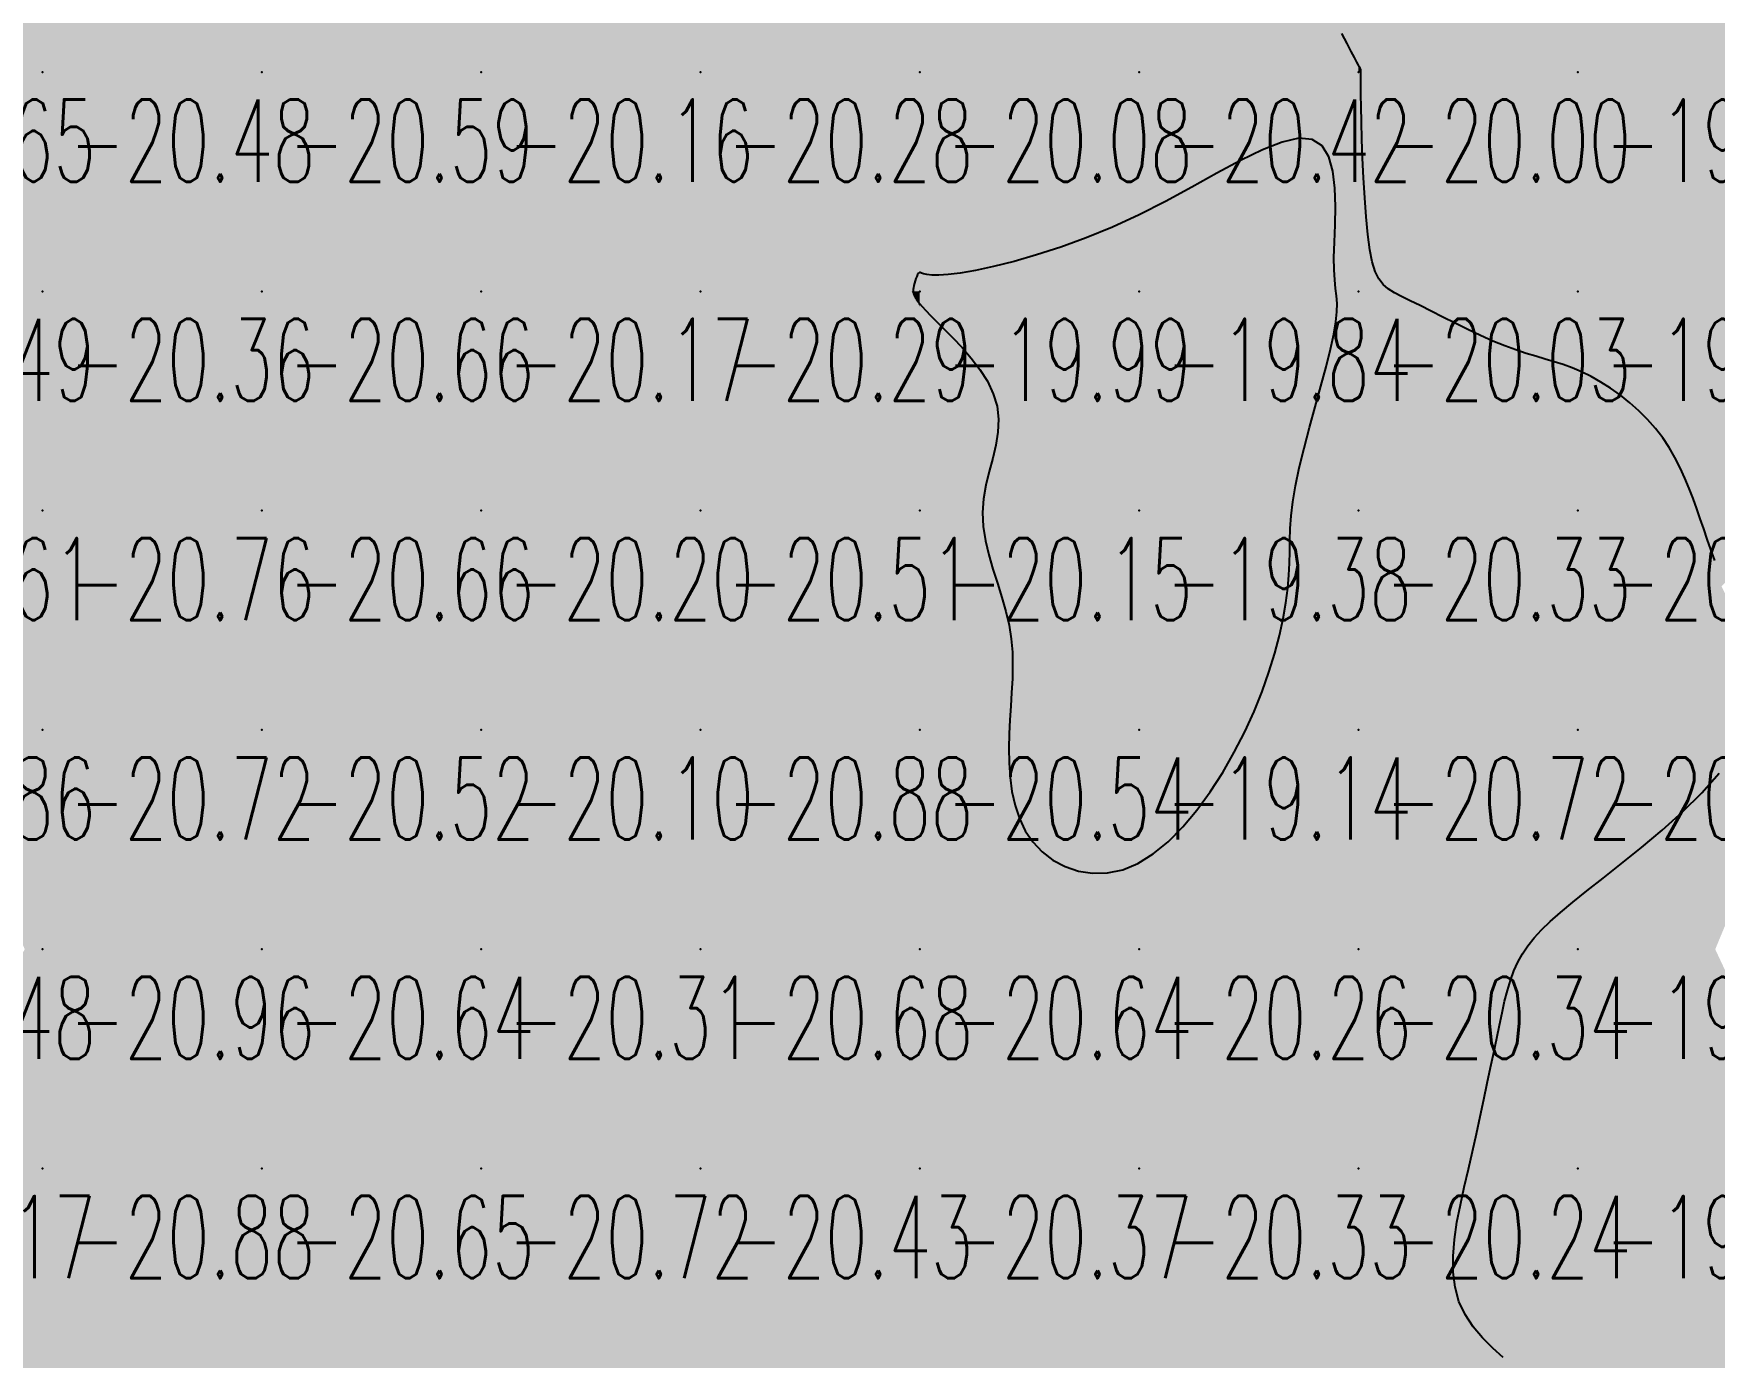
# Model space of a CAD drawing. Header units: millimetres. Extents: x 88261 to 90953, y 390274 to 392322.
# Drawn here: x 89319.8 to 89396.5, y 390778.6 to 390839 of the extents above; entities that cross this region are included whole.
import ezdxf
from ezdxf.enums import TextEntityAlignment as Align

# ---------------------------------------------------------------- set-up
doc = ezdxf.new("R2010")
doc.units = ezdxf.units.MM
doc.header["$LTSCALE"] = 25
for name, color, linetype in [('CN_04_00', 242, 'Continuous'), ('COTEAlt', 7, 'Continuous'), ('TN_COLORIAGE', 7, 'Continuous')]:
    doc.layers.add(name, color=color, linetype=linetype)
doc.styles.add('Simplex 1.0', font='Simplex.shx', dxfattribs={"width": 0.99, "height": 2.5})
doc.styles.get("Standard").update_dxf_attribs({"font": 'times.ttf'})

# ---------------------------------------------------------------- blocks, each defined once
blk = doc.blocks.new('COTE')
at = {"color": 0}
blk.add_point((0, 0), dxfattribs=at)
at = {"layer": 'COTEAlt'}
blk.add_attdef('ALT', text='', height=3.75, dxfattribs=at).set_placement((1.25, -1.25), align=Align.TOP_LEFT)

msp = doc.modelspace()

# ---------------------------------------------------------------- linework, layer by layer
at = {"layer": 'CN_04_00', "elevation": -20, "flags": 128}
for points in [[(89396.496, 390814.963), (89396.316, 390815.461), (89396.149, 390815.939), (89395.989, 390816.404), (89395.832, 390816.862), (89395.672, 390817.321), (89395.504, 390817.786), (89395.324, 390818.256), (89395.129, 390818.726), (89394.914, 390819.195), (89394.677, 390819.659), (89394.413, 390820.115), (89394.12, 390820.559), (89393.793, 390820.988), (89393.432, 390821.4), (89393.039, 390821.791), (89392.623, 390822.159), (89392.19, 390822.502), (89391.747, 390822.817), (89391.299, 390823.101), (89390.855, 390823.352), (89390.419, 390823.568), (89389.998, 390823.747), (89389.586, 390823.897), (89389.175, 390824.029), (89388.761, 390824.152), (89388.335, 390824.277), (89387.89, 390824.411), (89387.421, 390824.567), (89386.919, 390824.752), (89386.382, 390824.974), (89385.819, 390825.227), (89385.242, 390825.499), (89384.665, 390825.782), (89384.101, 390826.064), (89383.561, 390826.337), (89383.059, 390826.589), (89382.609, 390826.811), (89382.218, 390826.999), (89381.886, 390827.17), (89381.605, 390827.347), (89381.37, 390827.553), (89381.175, 390827.812), (89381.014, 390828.147), (89380.881, 390828.581), (89380.77, 390829.137), (89380.677, 390829.829), (89380.598, 390830.629), (89380.534, 390831.501), (89380.482, 390832.408), (89380.44, 390833.314), (89380.409, 390834.181), (89380.386, 390834.974), (89380.37, 390835.654), (89380.36, 390836.195), (89380.354, 390836.606), (89380.352, 390836.905), (89380.352, 390837.11), (89380.353, 390837.241), (89380.355, 390837.316), (89380.355, 390837.353), (89380.353, 390837.371), (89380.346, 390837.387), (89380.331, 390837.414), (89380.3, 390837.467), (89380.25, 390837.556), (89380.174, 390837.696), (89380.066, 390837.898), (89379.921, 390838.175), (89379.733, 390838.541), (89379.498, 390839.002)], [(89386.848, 390778.623), (89386.375, 390779.051), (89385.911, 390779.518), (89385.483, 390780.028), (89385.115, 390780.581), (89384.832, 390781.182), (89384.652, 390781.831), (89384.567, 390782.522), (89384.563, 390783.251), (89384.626, 390784.009), (89384.741, 390784.79), (89384.895, 390785.589), (89385.072, 390786.398), (89385.26, 390787.21), (89385.444, 390788.021), (89385.624, 390788.823), (89385.798, 390789.612), (89385.965, 390790.383), (89386.124, 390791.13), (89386.276, 390791.849), (89386.419, 390792.534), (89386.552, 390793.181), (89386.676, 390793.784), (89386.795, 390794.347), (89386.915, 390794.871), (89387.042, 390795.361), (89387.18, 390795.819), (89387.337, 390796.249), (89387.516, 390796.653), (89387.724, 390797.036), (89387.967, 390797.4), (89388.253, 390797.758), (89388.592, 390798.123), (89388.993, 390798.506), (89389.465, 390798.921), (89390.018, 390799.381), (89390.66, 390799.897), (89391.4, 390800.483), (89392.24, 390801.147), (89393.15, 390801.881), (89394.089, 390802.673), (89395.02, 390803.509), (89395.902, 390804.379), (89396.698, 390805.268)]]:
    msp.add_lwpolyline(points, dxfattribs=at)
msp.add_lwpolyline([(89363.842, 390821.413), (89363.812, 390820.825), (89363.713, 390820.23), (89363.572, 390819.629), (89363.414, 390819.021), (89363.267, 390818.406), (89363.155, 390817.783), (89363.106, 390817.153), (89363.138, 390816.514), (89363.24, 390815.87), (89363.394, 390815.223), (89363.583, 390814.574), (89363.788, 390813.927), (89363.992, 390813.283), (89364.176, 390812.645), (89364.323, 390812.015), (89364.419, 390811.395), (89364.47, 390810.782), (89364.483, 390810.172), (89364.469, 390809.563), (89364.436, 390808.95), (89364.395, 390808.331), (89364.353, 390807.703), (89364.32, 390807.06), (89364.305, 390806.403), (89364.317, 390805.739), (89364.364, 390805.077), (89364.453, 390804.427), (89364.594, 390803.797), (89364.793, 390803.199), (89365.06, 390802.64), (89365.403, 390802.131), (89365.825, 390801.682), (89366.321, 390801.303), (89366.877, 390801.006), (89367.485, 390800.802), (89368.131, 390800.704), (89368.806, 390800.721), (89369.499, 390800.867), (89370.197, 390801.152), (89370.892, 390801.583), (89371.575, 390802.145), (89372.24, 390802.818), (89372.88, 390803.582), (89373.49, 390804.418), (89374.062, 390805.305), (89374.59, 390806.224), (89375.067, 390807.155), (89375.488, 390808.081), (89375.854, 390808.99), (89376.168, 390809.877), (89376.432, 390810.733), (89376.647, 390811.551), (89376.817, 390812.324), (89376.944, 390813.042), (89377.031, 390813.7), (89377.08, 390814.295), (89377.104, 390814.843), (89377.113, 390815.365), (89377.12, 390815.885), (89377.138, 390816.423), (89377.178, 390817.001), (89377.252, 390817.642), (89377.373, 390818.366), (89377.549, 390819.188), (89377.768, 390820.084), (89378.015, 390821.023), (89378.274, 390821.975), (89378.531, 390822.908), (89378.77, 390823.792), (89378.974, 390824.595), (89379.129, 390825.286), (89379.225, 390825.846), (89379.268, 390826.299), (89379.271, 390826.681), (89379.248, 390827.028), (89379.209, 390827.376), (89379.169, 390827.761), (89379.139, 390828.219), (89379.133, 390828.787), (89379.155, 390829.485), (89379.187, 390830.277), (89379.203, 390831.113), (89379.178, 390831.941), (89379.084, 390832.712), (89378.898, 390833.374), (89378.592, 390833.877), (89378.142, 390834.169), (89377.528, 390834.216), (89376.766, 390834.044), (89375.875, 390833.693), (89374.877, 390833.206), (89373.794, 390832.624), (89372.647, 390831.988), (89371.457, 390831.34), (89370.245, 390830.721), (89369.032, 390830.165), (89367.838, 390829.678), (89366.68, 390829.257), (89365.577, 390828.9), (89364.549, 390828.606), (89363.612, 390828.371), (89362.787, 390828.194), (89362.091, 390828.072), (89361.537, 390828.003), (89361.112, 390827.975), (89360.798, 390827.98), (89360.575, 390828.005), (89360.426, 390828.04), (89360.331, 390828.073), (89360.272, 390828.095), (89360.23, 390828.094), (89360.189, 390828.061), (89360.148, 390828.001), (89360.107, 390827.92), (89360.069, 390827.823), (89360.033, 390827.717), (89360.003, 390827.608), (89359.978, 390827.502), (89359.961, 390827.406), (89359.951, 390827.324), (89359.949, 390827.254), (89359.953, 390827.196), (89359.963, 390827.146), (89359.978, 390827.101), (89359.997, 390827.059), (89360.018, 390827.018), (89360.041, 390826.974), (89360.066, 390826.926), (89360.102, 390826.866), (89360.156, 390826.787), (89360.237, 390826.682), (89360.355, 390826.544), (89360.518, 390826.365), (89360.735, 390826.139), (89361.015, 390825.859), (89361.362, 390825.518), (89361.756, 390825.123), (89362.174, 390824.681), (89362.592, 390824.197), (89362.985, 390823.68), (89363.33, 390823.136), (89363.602, 390822.572), (89363.778, 390821.996), (89363.842, 390821.413)], close=True, dxfattribs=at)
at = {"layer": 'TN_COLORIAGE', "color": 223}
for points in [[(89320.249, 390845.891, -20), (89320.814, 390847.239, -20), (89320.249, 390837.239, -20), (89327.803, 390847.239, -20)], [(89327.803, 390847.239, -20.481), (89326.036, 390843.027, -20.481), (89320.249, 390837.239, -20.481)], [(89340.249, 390847.239, -20), (89333.593, 390847.239, -20), (89330.249, 390837.239, -20), (89330.249, 390843.523, -20)], [(89330.249, 390837.239, -20.696), (89340.249, 390837.239, -20.696), (89340.249, 390847.239, -20.696)], [(89340.249, 390847.239, -20.003), (89340.249, 390837.239, -20.003), (89350.249, 390847.239, -20.003)], [(89340.249, 390837.239, -20.003), (89350.249, 390837.239, -20.003), (89350.249, 390847.239, -20.003)], [(89350.249, 390837.239, -20.651), (89360.249, 390837.239, -20.651), (89360.249, 390847.239, -20.651)], [(89350.249, 390847.239, -20.651), (89350.249, 390837.239, -20.651), (89360.249, 390847.239, -20.651)], [(89360.249, 390837.239, -20.037), (89370.249, 390837.239, -20.037), (89370.249, 390847.239, -20.037)], [(89360.249, 390847.239, -20.037), (89360.249, 390837.239, -20.037), (89370.249, 390847.239, -20.037)], [(89370.249, 390837.239, -20), (89377.013, 390844.003, -20), (89370.249, 390847.239, -20), (89371.811, 390847.239, -20)], [(89318.35, 390845.341, -20.481), (89320.249, 390845.891, -20.481), (89310.249, 390837.239, -20.481), (89320.249, 390837.239, -20.481)], [(89330.249, 390837.239, -20), (89330.249, 390843.523, -20), (89320.249, 390837.239, -20), (89326.036, 390843.027, -20)], [(89370.249, 390837.239, -20), (89377.013, 390844.003, -20), (89380.249, 390837.239, -20), (89380.249, 390837.466, -20)], [(89310.249, 390837.239, -20.481), (89310.249, 390827.239, -20.481), (89320.249, 390837.239, -20.481)], [(89310.249, 390827.239, -20.481), (89320.249, 390827.239, -20.481), (89320.249, 390837.239, -20.481)], [(89320.249, 390827.239, -20.592), (89330.249, 390827.239, -20.592), (89330.249, 390837.239, -20.592)], [(89320.249, 390837.239, -20.592), (89320.249, 390827.239, -20.592), (89330.249, 390837.239, -20.592)], [(89330.249, 390837.239, -20.157), (89330.249, 390827.239, -20.157), (89340.249, 390837.239, -20.157)], [(89330.249, 390827.239, -20.157), (89340.249, 390827.239, -20.157), (89340.249, 390837.239, -20.157)], [(89340.249, 390827.239, -20.282), (89350.249, 390827.239, -20.282), (89350.249, 390837.239, -20.282)], [(89340.249, 390837.239, -20.282), (89340.249, 390827.239, -20.282), (89350.249, 390837.239, -20.282)], [(89350.249, 390837.239, -20.083), (89350.249, 390827.239, -20.083), (89360.249, 390837.239, -20.083)], [(89350.249, 390827.239, -20), (89359.871, 390827.239, -20), (89360.249, 390837.239, -20), (89360.249, 390828.455, -20)], [(89370.249, 390837.239, -20), (89360.512, 390827.503, -20), (89360.249, 390837.239, -20), (89360.249, 390828.455, -20)], [(89370.249, 390829.967, -20.422), (89360.512, 390827.503, -20.422), (89370.249, 390837.239, -20.422)], [(89370.249, 390837.239, -20), (89370.249, 390829.967, -20), (89380.249, 390837.239, -20), (89379.962, 390836.953, -20)], [(89380.249, 390827.239, -20), (89378.754, 390827.239, -20), (89380.249, 390837.239, -20), (89379.962, 390836.953, -20)], [(89380.389, 390837.38, -20.005), (89380.249, 390837.466, -20.005), (89380.249, 390837.239, -20.005)], [(89380.309, 390837.239, -20.005), (89380.389, 390837.38, -20.005), (89380.249, 390837.239, -20.005)], [(89380.249, 390827.239, -20), (89380.595, 390827.586, -20), (89380.249, 390837.239, -20), (89380.309, 390837.239, -20)], [(89310.249, 390817.239, -20.362), (89320.249, 390817.239, -20.362), (89320.249, 390827.239, -20.362)], [(89310.249, 390827.239, -20.362), (89310.249, 390817.239, -20.362), (89320.249, 390827.239, -20.362)], [(89320.249, 390827.239, -20.659), (89320.249, 390817.239, -20.659), (89330.249, 390827.239, -20.659)], [(89320.249, 390817.239, -20.659), (89330.249, 390817.239, -20.659), (89330.249, 390827.239, -20.659)], [(89330.249, 390817.239, -20.173), (89340.249, 390817.239, -20.173), (89340.249, 390827.239, -20.173)], [(89330.249, 390827.239, -20.173), (89330.249, 390817.239, -20.173), (89340.249, 390827.239, -20.173)], [(89340.249, 390817.239, -20.291), (89350.249, 390817.239, -20.291), (89350.249, 390827.239, -20.291)], [(89340.249, 390827.239, -20.291), (89340.249, 390817.239, -20.291), (89350.249, 390827.239, -20.291)], [(89350.249, 390817.239, -20), (89360.031, 390827.022, -20), (89350.249, 390827.239, -20), (89359.871, 390827.239, -20)], [(89380.249, 390817.239, -20), (89376.745, 390817.239, -20), (89380.249, 390827.239, -20), (89379.819, 390826.81, -20)], [(89379.819, 390826.81, -20.028), (89378.754, 390827.239, -20.028), (89380.249, 390827.239, -20.028)], [(89380.595, 390827.586, -20.028), (89381.931, 390827.239, -20.028), (89380.249, 390827.239, -20.028)], [(89380.249, 390817.239, -20), (89387.334, 390824.324, -20), (89380.249, 390827.239, -20), (89381.931, 390827.239, -20)], [(89350.249, 390817.239, -20), (89360.031, 390827.022, -20), (89360.249, 390817.239, -20), (89360.249, 390826.519, -20)], [(89365.064, 390822.055, -20.147), (89360.249, 390826.519, -20.147), (89360.249, 390817.239, -20.147)], [(89380.249, 390817.239, -20), (89387.334, 390824.324, -20), (89390.249, 390817.239, -20), (89390.249, 390823.976, -20)], [(89394.188, 390821.178, -20.284), (89390.249, 390823.976, -20.284), (89390.249, 390817.239, -20.284)], [(89362.165, 390817.239, -20.147), (89365.064, 390822.055, -20.147), (89360.249, 390817.239, -20.147)], [(89394.188, 390821.178, -20.284), (89395.761, 390817.239, -20.284), (89390.249, 390817.239, -20.284)], [(89310.249, 390817.239, -20.758), (89310.249, 390807.239, -20.758), (89320.249, 390817.239, -20.758)], [(89310.249, 390807.239, -20.758), (89320.249, 390807.239, -20.758), (89320.249, 390817.239, -20.758)], [(89320.249, 390817.239, -20.664), (89320.249, 390807.239, -20.664), (89330.249, 390817.239, -20.664)], [(89320.249, 390807.239, -20.664), (89330.249, 390807.239, -20.664), (89330.249, 390817.239, -20.664)], [(89330.249, 390817.239, -20.2), (89330.249, 390807.239, -20.2), (89340.249, 390817.239, -20.2)], [(89330.249, 390807.239, -20.2), (89340.249, 390807.239, -20.2), (89340.249, 390817.239, -20.2)], [(89340.249, 390817.239, -20.514), (89340.249, 390807.239, -20.514), (89350.249, 390817.239, -20.514)], [(89340.249, 390807.239, -20.514), (89350.249, 390807.239, -20.514), (89350.249, 390817.239, -20.514)], [(89350.249, 390807.239, -20.147), (89360.249, 390807.239, -20.147), (89360.249, 390817.239, -20.147)], [(89350.249, 390817.239, -20.147), (89350.249, 390807.239, -20.147), (89360.249, 390817.239, -20.147)], [(89360.249, 390807.239, -20), (89364.912, 390811.903, -20), (89360.249, 390817.239, -20), (89362.165, 390817.239, -20)], [(89380.249, 390807.239, -20), (89375.678, 390807.239, -20), (89380.249, 390817.239, -20), (89377.44, 390814.431, -20)], [(89377.44, 390814.431, -20.335), (89376.745, 390817.239, -20.335), (89380.249, 390817.239, -20.335)], [(89380.249, 390817.239, -20.284), (89380.249, 390807.239, -20.284), (89390.249, 390817.239, -20.284)], [(89380.249, 390807.239, -20.284), (89390.249, 390807.239, -20.284), (89390.249, 390817.239, -20.284)], [(89390.249, 390807.239, -20), (89396.801, 390813.792, -20), (89390.249, 390817.239, -20), (89395.761, 390817.239, -20)], [(89396.801, 390813.792, -20.44), (89400.046, 390807.239, -20.44), (89390.249, 390807.239, -20.44)], [(89364.124, 390807.239, -20.542), (89364.912, 390811.903, -20.542), (89360.249, 390807.239, -20.542)], [(89310.249, 390805.01, -20.721), (89316.552, 390803.543, -20.721), (89310.249, 390807.239, -20.721), (89320.249, 390807.239, -20.721)], [(89319.445, 390797.239, -20.721), (89316.552, 390803.543, -20.721), (89320.249, 390797.239, -20.721), (89320.249, 390807.239, -20.721)], [(89320.249, 390807.239, -20.517), (89320.249, 390797.239, -20.517), (89330.249, 390807.239, -20.517)], [(89320.249, 390797.239, -20.517), (89330.249, 390797.239, -20.517), (89330.249, 390807.239, -20.517)], [(89330.249, 390797.239, -20.097), (89340.249, 390797.239, -20.097), (89340.249, 390807.239, -20.097)], [(89330.249, 390807.239, -20.097), (89330.249, 390797.239, -20.097), (89340.249, 390807.239, -20.097)], [(89340.249, 390807.239, -20.881), (89340.249, 390797.239, -20.881), (89350.249, 390807.239, -20.881)], [(89340.249, 390797.239, -20.881), (89350.249, 390797.239, -20.881), (89350.249, 390807.239, -20.881)], [(89350.249, 390807.239, -20.542), (89350.249, 390797.239, -20.542), (89360.249, 390807.239, -20.542)], [(89350.249, 390797.239, -20.542), (89360.249, 390797.239, -20.542), (89360.249, 390807.239, -20.542)], [(89360.249, 390797.239, -20), (89364.511, 390801.501, -20), (89360.249, 390807.239, -20), (89364.124, 390807.239, -20)], [(89380.249, 390807.239, -20), (89375.678, 390807.239, -20), (89370.249, 390797.239, -20), (89370.249, 390799.543, -20)], [(89370.249, 390797.239, -20.721), (89380.249, 390797.239, -20.721), (89380.249, 390807.239, -20.721)], [(89380.249, 390807.239, -20.44), (89380.249, 390797.239, -20.44), (89390.249, 390807.239, -20.44)], [(89390.249, 390807.239, -20), (89390.249, 390799.605, -20), (89380.249, 390797.239, -20), (89387.359, 390797.239, -20)], [(89390.249, 390799.605, -20.44), (89400.046, 390807.239, -20.44), (89390.249, 390807.239, -20.44)], [(89360.249, 390797.239, -20), (89364.511, 390801.501, -20), (89370.249, 390797.239, -20), (89370.249, 390799.543, -20)], [(89318.248, 390795.239, -20.879), (89316.029, 390787.239, -20.879), (89320.249, 390797.239, -20.879), (89320.249, 390787.239, -20.879)], [(89318.248, 390795.239, -20.958), (89319.445, 390797.239, -20.958), (89320.249, 390797.239, -20.958)], [(89320.249, 390787.239, -20.638), (89330.249, 390787.239, -20.638), (89330.249, 390797.239, -20.638)], [(89320.249, 390797.239, -20.638), (89320.249, 390787.239, -20.638), (89330.249, 390797.239, -20.638)], [(89330.249, 390797.239, -20.314), (89330.249, 390787.239, -20.314), (89340.249, 390797.239, -20.314)], [(89330.249, 390787.239, -20.314), (89340.249, 390787.239, -20.314), (89340.249, 390797.239, -20.314)], [(89340.249, 390787.239, -20.675), (89350.249, 390787.239, -20.675), (89350.249, 390797.239, -20.675)], [(89340.249, 390797.239, -20.675), (89340.249, 390787.239, -20.675), (89350.249, 390797.239, -20.675)], [(89350.249, 390787.239, -20.636), (89360.249, 390787.239, -20.636), (89360.249, 390797.239, -20.636)], [(89350.249, 390797.239, -20.636), (89350.249, 390787.239, -20.636), (89360.249, 390797.239, -20.636)], [(89360.249, 390797.239, -20.256), (89360.249, 390787.239, -20.256), (89370.249, 390797.239, -20.256)], [(89360.249, 390787.239, -20.256), (89370.249, 390787.239, -20.256), (89370.249, 390797.239, -20.256)], [(89370.249, 390797.239, -20.335), (89370.249, 390787.239, -20.335), (89380.249, 390797.239, -20.335)], [(89370.249, 390787.239, -20.335), (89380.249, 390787.239, -20.335), (89380.249, 390797.239, -20.335)], [(89380.249, 390797.239, -20), (89387.359, 390797.239, -20), (89380.249, 390787.239, -20), (89386.661, 390793.651, -20)], [(89385.308, 390787.239, -20.243), (89386.661, 390793.651, -20.243), (89380.249, 390787.239, -20.243)], [(89316.282, 390783.273, -20.552), (89313.165, 390777.239, -20.552), (89320.249, 390787.239, -20.552), (89320.249, 390777.239, -20.552)], [(89316.029, 390787.239, -20.879), (89316.282, 390783.273, -20.879), (89320.249, 390787.239, -20.879)], [(89320.249, 390777.239, -20.651), (89330.249, 390777.239, -20.651), (89330.249, 390787.239, -20.651)], [(89320.249, 390787.239, -20.651), (89320.249, 390777.239, -20.651), (89330.249, 390787.239, -20.651)], [(89330.249, 390777.239, -20.724), (89340.249, 390777.239, -20.724), (89340.249, 390787.239, -20.724)], [(89330.249, 390787.239, -20.724), (89330.249, 390777.239, -20.724), (89340.249, 390787.239, -20.724)], [(89340.249, 390787.239, -20.435), (89340.249, 390777.239, -20.435), (89350.249, 390787.239, -20.435)], [(89340.249, 390777.239, -20.435), (89350.249, 390777.239, -20.435), (89350.249, 390787.239, -20.435)], [(89350.249, 390777.239, -20.366), (89360.249, 390777.239, -20.366), (89360.249, 390787.239, -20.366)], [(89350.249, 390787.239, -20.366), (89350.249, 390777.239, -20.366), (89360.249, 390787.239, -20.366)], [(89360.249, 390777.239, -20.333), (89370.249, 390777.239, -20.333), (89370.249, 390787.239, -20.333)], [(89360.249, 390787.239, -20.333), (89360.249, 390777.239, -20.333), (89370.249, 390787.239, -20.333)], [(89370.249, 390777.239, -20.243), (89380.249, 390777.239, -20.243), (89380.249, 390787.239, -20.243)], [(89370.249, 390787.239, -20.243), (89370.249, 390777.239, -20.243), (89380.249, 390787.239, -20.243)], [(89380.249, 390787.239, -20), (89385.308, 390787.239, -20), (89380.249, 390777.239, -20), (89383.663, 390780.653, -20)], [(89383.663, 390780.653, -20.123), (89389.032, 390777.239, -20.123), (89380.249, 390777.239, -20.123)]]:
    msp.add_solid(points, dxfattribs=at)
at = {"layer": 'TN_COLORIAGE', "color": 213}
for points in [[(89380.249, 390837.466, -19.798), (89377.013, 390844.003, -19.798), (89380.249, 390847.239, -19.798)], [(89380.249, 390837.466, -19.672), (89380.389, 390837.38, -19.672), (89380.249, 390847.239, -19.672), (89390.249, 390847.239, -19.672)], [(89380.389, 390837.38, -19.225), (89380.309, 390837.239, -19.225), (89390.249, 390847.239, -19.225), (89390.249, 390837.239, -19.225)], [(89390.249, 390837.239, -19.539), (89400.249, 390837.239, -19.539), (89400.249, 390847.239, -19.539)], [(89390.249, 390847.239, -19.539), (89390.249, 390837.239, -19.539), (89400.249, 390847.239, -19.539)], [(89380.309, 390837.239, -19.225), (89380.595, 390827.586, -19.225), (89390.249, 390837.239, -19.225)], [(89381.931, 390827.239, -19.225), (89380.595, 390827.586, -19.225), (89390.249, 390827.239, -19.225), (89390.249, 390837.239, -19.225)], [(89390.249, 390837.239, -19.332), (89390.249, 390827.239, -19.332), (89400.249, 390837.239, -19.332)], [(89390.249, 390827.239, -19.332), (89400.249, 390827.239, -19.332), (89400.249, 390837.239, -19.332)], [(89379.962, 390836.953, -19.842), (89378.754, 390827.239, -19.842), (89370.249, 390827.239, -19.842)], [(89379.962, 390836.953, -19.842), (89370.249, 390829.967, -19.842), (89370.249, 390827.239, -19.842)], [(89360.512, 390827.503, -19.842), (89370.249, 390829.967, -19.842), (89360.249, 390827.239, -19.842), (89370.249, 390827.239, -19.842)], [(89360.249, 390828.455, -19.989), (89359.871, 390827.239, -19.989), (89360.249, 390827.239, -19.989)], [(89360.249, 390828.455, -19.989), (89360.512, 390827.503, -19.989), (89360.249, 390827.239, -19.989)], [(89359.871, 390827.239, -19.989), (89360.031, 390827.022, -19.989), (89360.249, 390827.239, -19.989)], [(89360.249, 390826.519, -19.989), (89360.031, 390827.022, -19.989), (89360.249, 390827.239, -19.989)], [(89360.249, 390826.519, -19.842), (89365.064, 390822.055, -19.842), (89360.249, 390827.239, -19.842), (89370.249, 390827.239, -19.842)], [(89365.064, 390822.055, -19.38), (89362.165, 390817.239, -19.38), (89370.249, 390827.239, -19.38), (89370.249, 390817.239, -19.38)], [(89378.754, 390827.239, -19.38), (89379.819, 390826.81, -19.38), (89370.249, 390827.239, -19.38), (89370.249, 390817.239, -19.38)], [(89381.931, 390827.239, -19.862), (89387.334, 390824.324, -19.862), (89390.249, 390827.239, -19.862)], [(89390.249, 390823.976, -19.862), (89387.334, 390824.324, -19.862), (89390.249, 390827.239, -19.862)], [(89390.249, 390823.976, -19.563), (89394.188, 390821.178, -19.563), (89390.249, 390827.239, -19.563), (89400.249, 390827.239, -19.563)], [(89395.761, 390817.239, -19.563), (89394.188, 390821.178, -19.563), (89400.249, 390817.239, -19.563), (89400.249, 390827.239, -19.563)], [(89379.819, 390826.81, -19.38), (89376.745, 390817.239, -19.38), (89370.249, 390817.239, -19.38)], [(89362.165, 390817.239, -19.38), (89364.912, 390811.903, -19.38), (89370.249, 390817.239, -19.38)], [(89364.912, 390811.903, -19.143), (89364.124, 390807.239, -19.143), (89370.249, 390817.239, -19.143), (89370.249, 390807.239, -19.143)], [(89376.745, 390817.239, -19.143), (89377.44, 390814.431, -19.143), (89370.249, 390817.239, -19.143), (89370.249, 390807.239, -19.143)], [(89395.761, 390817.239, -19.769), (89396.801, 390813.792, -19.769), (89400.249, 390817.239, -19.769)], [(89377.44, 390814.431, -19.143), (89375.678, 390807.239, -19.143), (89370.249, 390807.239, -19.143)], [(89364.124, 390807.239, -19.143), (89364.511, 390801.501, -19.143), (89370.249, 390807.239, -19.143)], [(89370.249, 390799.543, -19.143), (89364.511, 390801.501, -19.143), (89370.249, 390807.239, -19.143)], [(89370.249, 390799.543, -19.143), (89375.678, 390807.239, -19.143), (89370.249, 390807.239, -19.143)], [(89400.249, 390806.232, -19.864), (89396.516, 390797.239, -19.864), (89400.249, 390807.239, -19.864), (89390.249, 390797.239, -19.864)], [(89400.046, 390807.239, -19.864), (89390.249, 390799.605, -19.864), (89400.249, 390807.239, -19.864), (89390.249, 390797.239, -19.864)], [(89387.359, 390797.239, -19.864), (89390.249, 390799.605, -19.864), (89390.249, 390797.239, -19.864)], [(89386.661, 390793.651, -19.762), (89385.308, 390787.239, -19.762), (89390.249, 390797.239, -19.762), (89390.249, 390787.239, -19.762)], [(89386.661, 390793.651, -19.864), (89387.359, 390797.239, -19.864), (89390.249, 390797.239, -19.864)], [(89396.516, 390797.239, -19.762), (89397.704, 390794.695, -19.762), (89390.249, 390797.239, -19.762), (89390.249, 390787.239, -19.762)], [(89397.704, 390794.695, -19.755), (89400.249, 390794.754, -19.755), (89390.249, 390787.239, -19.755), (89400.249, 390787.239, -19.755)], [(89383.663, 390780.653, -19.762), (89385.308, 390787.239, -19.762), (89390.249, 390787.239, -19.762)], [(89389.032, 390777.239, -19.762), (89383.663, 390780.653, -19.762), (89390.249, 390777.239, -19.762), (89390.249, 390787.239, -19.762)], [(89390.249, 390787.239, -19.755), (89390.249, 390777.239, -19.755), (89400.249, 390787.239, -19.755)], [(89390.249, 390777.239, -19.755), (89400.249, 390777.239, -19.755), (89400.249, 390787.239, -19.755)]]:
    msp.add_solid(points, dxfattribs=at)

# ---------------------------------------------------------------- block references
at = {"layer": 'COTEAlt'}
ref = msp.add_blockref('COTE', (89310.249, 390837.239), dxfattribs=at)
ref.add_attrib('ALT', '-20.65', dxfattribs={"height": 3.75, "style": 'Simplex 1.0', "width": 0.6}).set_placement((89311.499, 390835.989), align=Align.TOP_LEFT)
ref = msp.add_blockref('COTE', (89320.249, 390837.239), dxfattribs=at)
ref.add_attrib('ALT', '-20.48', dxfattribs={"height": 3.75, "style": 'Simplex 1.0', "width": 0.6}).set_placement((89321.499, 390835.989), align=Align.TOP_LEFT)
ref = msp.add_blockref('COTE', (89330.249, 390837.239), dxfattribs=at)
ref.add_attrib('ALT', '-20.59', dxfattribs={"height": 3.75, "style": 'Simplex 1.0', "width": 0.6}).set_placement((89331.499, 390835.989), align=Align.TOP_LEFT)
ref = msp.add_blockref('COTE', (89340.249, 390837.239), dxfattribs=at)
ref.add_attrib('ALT', '-20.16', dxfattribs={"height": 3.75, "style": 'Simplex 1.0', "width": 0.6}).set_placement((89341.499, 390835.989), align=Align.TOP_LEFT)
ref = msp.add_blockref('COTE', (89350.249, 390837.239), dxfattribs=at)
ref.add_attrib('ALT', '-20.28', dxfattribs={"height": 3.75, "style": 'Simplex 1.0', "width": 0.6}).set_placement((89351.499, 390835.989), align=Align.TOP_LEFT)
ref = msp.add_blockref('COTE', (89360.249, 390837.239), dxfattribs=at)
ref.add_attrib('ALT', '-20.08', dxfattribs={"height": 3.75, "style": 'Simplex 1.0', "width": 0.6}).set_placement((89361.499, 390835.989), align=Align.TOP_LEFT)
ref = msp.add_blockref('COTE', (89370.249, 390837.239), dxfattribs=at)
ref.add_attrib('ALT', '-20.42', dxfattribs={"height": 3.75, "style": 'Simplex 1.0', "width": 0.6}).set_placement((89371.499, 390835.989), align=Align.TOP_LEFT)
ref = msp.add_blockref('COTE', (89380.249, 390837.239), dxfattribs=at)
ref.add_attrib('ALT', '-20.00', dxfattribs={"height": 3.75, "style": 'Simplex 1.0', "width": 0.6}).set_placement((89381.499, 390835.989), align=Align.TOP_LEFT)
ref = msp.add_blockref('COTE', (89390.249, 390837.239), dxfattribs=at)
ref.add_attrib('ALT', '-19.22', dxfattribs={"height": 3.75, "style": 'Simplex 1.0', "width": 0.6}).set_placement((89391.499, 390835.989), align=Align.TOP_LEFT)
ref = msp.add_blockref('COTE', (89310.249, 390827.239), dxfattribs=at)
ref.add_attrib('ALT', '-20.49', dxfattribs={"height": 3.75, "style": 'Simplex 1.0', "width": 0.6}).set_placement((89311.499, 390825.989), align=Align.TOP_LEFT)
ref = msp.add_blockref('COTE', (89320.249, 390827.239), dxfattribs=at)
ref.add_attrib('ALT', '-20.36', dxfattribs={"height": 3.75, "style": 'Simplex 1.0', "width": 0.6}).set_placement((89321.499, 390825.989), align=Align.TOP_LEFT)
ref = msp.add_blockref('COTE', (89330.249, 390827.239), dxfattribs=at)
ref.add_attrib('ALT', '-20.66', dxfattribs={"height": 3.75, "style": 'Simplex 1.0', "width": 0.6}).set_placement((89331.499, 390825.989), align=Align.TOP_LEFT)
ref = msp.add_blockref('COTE', (89340.249, 390827.239), dxfattribs=at)
ref.add_attrib('ALT', '-20.17', dxfattribs={"height": 3.75, "style": 'Simplex 1.0', "width": 0.6}).set_placement((89341.499, 390825.989), align=Align.TOP_LEFT)
ref = msp.add_blockref('COTE', (89350.249, 390827.239), dxfattribs=at)
ref.add_attrib('ALT', '-20.29', dxfattribs={"height": 3.75, "style": 'Simplex 1.0', "width": 0.6}).set_placement((89351.499, 390825.989), align=Align.TOP_LEFT)
ref = msp.add_blockref('COTE', (89360.249, 390827.239), dxfattribs=at)
ref.add_attrib('ALT', '-19.99', dxfattribs={"height": 3.75, "style": 'Simplex 1.0', "width": 0.6}).set_placement((89361.499, 390825.989), align=Align.TOP_LEFT)
ref = msp.add_blockref('COTE', (89370.249, 390827.239), dxfattribs=at)
ref.add_attrib('ALT', '-19.84', dxfattribs={"height": 3.75, "style": 'Simplex 1.0', "width": 0.6}).set_placement((89371.499, 390825.989), align=Align.TOP_LEFT)
ref = msp.add_blockref('COTE', (89380.249, 390827.239), dxfattribs=at)
ref.add_attrib('ALT', '-20.03', dxfattribs={"height": 3.75, "style": 'Simplex 1.0', "width": 0.6}).set_placement((89381.499, 390825.989), align=Align.TOP_LEFT)
ref = msp.add_blockref('COTE', (89390.249, 390827.239), dxfattribs=at)
ref.add_attrib('ALT', '-19.86', dxfattribs={"height": 3.75, "style": 'Simplex 1.0', "width": 0.6}).set_placement((89391.499, 390825.989), align=Align.TOP_LEFT)
ref = msp.add_blockref('COTE', (89310.249, 390817.239), dxfattribs=at)
ref.add_attrib('ALT', '-20.61', dxfattribs={"height": 3.75, "style": 'Simplex 1.0', "width": 0.6}).set_placement((89311.499, 390815.989), align=Align.TOP_LEFT)
ref = msp.add_blockref('COTE', (89320.249, 390817.239), dxfattribs=at)
ref.add_attrib('ALT', '-20.76', dxfattribs={"height": 3.75, "style": 'Simplex 1.0', "width": 0.6}).set_placement((89321.499, 390815.989), align=Align.TOP_LEFT)
ref = msp.add_blockref('COTE', (89330.249, 390817.239), dxfattribs=at)
ref.add_attrib('ALT', '-20.66', dxfattribs={"height": 3.75, "style": 'Simplex 1.0', "width": 0.6}).set_placement((89331.499, 390815.989), align=Align.TOP_LEFT)
ref = msp.add_blockref('COTE', (89340.249, 390817.239), dxfattribs=at)
ref.add_attrib('ALT', '-20.20', dxfattribs={"height": 3.75, "style": 'Simplex 1.0', "width": 0.6}).set_placement((89341.499, 390815.989), align=Align.TOP_LEFT)
ref = msp.add_blockref('COTE', (89350.249, 390817.239), dxfattribs=at)
ref.add_attrib('ALT', '-20.51', dxfattribs={"height": 3.75, "style": 'Simplex 1.0', "width": 0.6}).set_placement((89351.499, 390815.989), align=Align.TOP_LEFT)
ref = msp.add_blockref('COTE', (89360.249, 390817.239), dxfattribs=at)
ref.add_attrib('ALT', '-20.15', dxfattribs={"height": 3.75, "style": 'Simplex 1.0', "width": 0.6}).set_placement((89361.499, 390815.989), align=Align.TOP_LEFT)
ref = msp.add_blockref('COTE', (89370.249, 390817.239), dxfattribs=at)
ref.add_attrib('ALT', '-19.38', dxfattribs={"height": 3.75, "style": 'Simplex 1.0', "width": 0.6}).set_placement((89371.499, 390815.989), align=Align.TOP_LEFT)
ref = msp.add_blockref('COTE', (89380.249, 390817.239), dxfattribs=at)
ref.add_attrib('ALT', '-20.33', dxfattribs={"height": 3.75, "style": 'Simplex 1.0', "width": 0.6}).set_placement((89381.499, 390815.989), align=Align.TOP_LEFT)
ref = msp.add_blockref('COTE', (89390.249, 390817.239), dxfattribs=at)
ref.add_attrib('ALT', '-20.28', dxfattribs={"height": 3.75, "style": 'Simplex 1.0', "width": 0.6}).set_placement((89391.499, 390815.989), align=Align.TOP_LEFT)
ref = msp.add_blockref('COTE', (89310.249, 390807.239), dxfattribs=at)
ref.add_attrib('ALT', '-20.86', dxfattribs={"height": 3.75, "style": 'Simplex 1.0', "width": 0.6}).set_placement((89311.499, 390805.989), align=Align.TOP_LEFT)
ref = msp.add_blockref('COTE', (89320.249, 390807.239), dxfattribs=at)
ref.add_attrib('ALT', '-20.72', dxfattribs={"height": 3.75, "style": 'Simplex 1.0', "width": 0.6}).set_placement((89321.499, 390805.989), align=Align.TOP_LEFT)
ref = msp.add_blockref('COTE', (89330.249, 390807.239), dxfattribs=at)
ref.add_attrib('ALT', '-20.52', dxfattribs={"height": 3.75, "style": 'Simplex 1.0', "width": 0.6}).set_placement((89331.499, 390805.989), align=Align.TOP_LEFT)
ref = msp.add_blockref('COTE', (89340.249, 390807.239), dxfattribs=at)
ref.add_attrib('ALT', '-20.10', dxfattribs={"height": 3.75, "style": 'Simplex 1.0', "width": 0.6}).set_placement((89341.499, 390805.989), align=Align.TOP_LEFT)
ref = msp.add_blockref('COTE', (89350.249, 390807.239), dxfattribs=at)
ref.add_attrib('ALT', '-20.88', dxfattribs={"height": 3.75, "style": 'Simplex 1.0', "width": 0.6}).set_placement((89351.499, 390805.989), align=Align.TOP_LEFT)
ref = msp.add_blockref('COTE', (89360.249, 390807.239), dxfattribs=at)
ref.add_attrib('ALT', '-20.54', dxfattribs={"height": 3.75, "style": 'Simplex 1.0', "width": 0.6}).set_placement((89361.499, 390805.989), align=Align.TOP_LEFT)
ref = msp.add_blockref('COTE', (89370.249, 390807.239), dxfattribs=at)
ref.add_attrib('ALT', '-19.14', dxfattribs={"height": 3.75, "style": 'Simplex 1.0', "width": 0.6}).set_placement((89371.499, 390805.989), align=Align.TOP_LEFT)
ref = msp.add_blockref('COTE', (89380.249, 390807.239), dxfattribs=at)
ref.add_attrib('ALT', '-20.72', dxfattribs={"height": 3.75, "style": 'Simplex 1.0', "width": 0.6}).set_placement((89381.499, 390805.989), align=Align.TOP_LEFT)
ref = msp.add_blockref('COTE', (89390.249, 390807.239), dxfattribs=at)
ref.add_attrib('ALT', '-20.44', dxfattribs={"height": 3.75, "style": 'Simplex 1.0', "width": 0.6}).set_placement((89391.499, 390805.989), align=Align.TOP_LEFT)
ref = msp.add_blockref('COTE', (89310.249, 390797.239), dxfattribs=at)
ref.add_attrib('ALT', '-21.48', dxfattribs={"height": 3.75, "style": 'Simplex 1.0', "width": 0.6}).set_placement((89311.499, 390795.989), align=Align.TOP_LEFT)
ref = msp.add_blockref('COTE', (89320.249, 390797.239), dxfattribs=at)
ref.add_attrib('ALT', '-20.96', dxfattribs={"height": 3.75, "style": 'Simplex 1.0', "width": 0.6}).set_placement((89321.499, 390795.989), align=Align.TOP_LEFT)
ref = msp.add_blockref('COTE', (89330.249, 390797.239), dxfattribs=at)
ref.add_attrib('ALT', '-20.64', dxfattribs={"height": 3.75, "style": 'Simplex 1.0', "width": 0.6}).set_placement((89331.499, 390795.989), align=Align.TOP_LEFT)
ref = msp.add_blockref('COTE', (89340.249, 390797.239), dxfattribs=at)
ref.add_attrib('ALT', '-20.31', dxfattribs={"height": 3.75, "style": 'Simplex 1.0', "width": 0.6}).set_placement((89341.499, 390795.989), align=Align.TOP_LEFT)
ref = msp.add_blockref('COTE', (89350.249, 390797.239), dxfattribs=at)
ref.add_attrib('ALT', '-20.68', dxfattribs={"height": 3.75, "style": 'Simplex 1.0', "width": 0.6}).set_placement((89351.499, 390795.989), align=Align.TOP_LEFT)
ref = msp.add_blockref('COTE', (89360.249, 390797.239), dxfattribs=at)
ref.add_attrib('ALT', '-20.64', dxfattribs={"height": 3.75, "style": 'Simplex 1.0', "width": 0.6}).set_placement((89361.499, 390795.989), align=Align.TOP_LEFT)
ref = msp.add_blockref('COTE', (89370.249, 390797.239), dxfattribs=at)
ref.add_attrib('ALT', '-20.26', dxfattribs={"height": 3.75, "style": 'Simplex 1.0', "width": 0.6}).set_placement((89371.499, 390795.989), align=Align.TOP_LEFT)
ref = msp.add_blockref('COTE', (89380.249, 390797.239), dxfattribs=at)
ref.add_attrib('ALT', '-20.34', dxfattribs={"height": 3.75, "style": 'Simplex 1.0', "width": 0.6}).set_placement((89381.499, 390795.989), align=Align.TOP_LEFT)
ref = msp.add_blockref('COTE', (89390.249, 390797.239), dxfattribs=at)
ref.add_attrib('ALT', '-19.86', dxfattribs={"height": 3.75, "style": 'Simplex 1.0', "width": 0.6}).set_placement((89391.499, 390795.989), align=Align.TOP_LEFT)
ref = msp.add_blockref('COTE', (89310.249, 390787.239), dxfattribs=at)
ref.add_attrib('ALT', '-21.17', dxfattribs={"height": 3.75, "style": 'Simplex 1.0', "width": 0.6}).set_placement((89311.499, 390785.989), align=Align.TOP_LEFT)
ref = msp.add_blockref('COTE', (89320.249, 390787.239), dxfattribs=at)
ref.add_attrib('ALT', '-20.88', dxfattribs={"height": 3.75, "style": 'Simplex 1.0', "width": 0.6}).set_placement((89321.499, 390785.989), align=Align.TOP_LEFT)
ref = msp.add_blockref('COTE', (89330.249, 390787.239), dxfattribs=at)
ref.add_attrib('ALT', '-20.65', dxfattribs={"height": 3.75, "style": 'Simplex 1.0', "width": 0.6}).set_placement((89331.499, 390785.989), align=Align.TOP_LEFT)
ref = msp.add_blockref('COTE', (89340.249, 390787.239), dxfattribs=at)
ref.add_attrib('ALT', '-20.72', dxfattribs={"height": 3.75, "style": 'Simplex 1.0', "width": 0.6}).set_placement((89341.499, 390785.989), align=Align.TOP_LEFT)
ref = msp.add_blockref('COTE', (89350.249, 390787.239), dxfattribs=at)
ref.add_attrib('ALT', '-20.43', dxfattribs={"height": 3.75, "style": 'Simplex 1.0', "width": 0.6}).set_placement((89351.499, 390785.989), align=Align.TOP_LEFT)
ref = msp.add_blockref('COTE', (89360.249, 390787.239), dxfattribs=at)
ref.add_attrib('ALT', '-20.37', dxfattribs={"height": 3.75, "style": 'Simplex 1.0', "width": 0.6}).set_placement((89361.499, 390785.989), align=Align.TOP_LEFT)
ref = msp.add_blockref('COTE', (89370.249, 390787.239), dxfattribs=at)
ref.add_attrib('ALT', '-20.33', dxfattribs={"height": 3.75, "style": 'Simplex 1.0', "width": 0.6}).set_placement((89371.499, 390785.989), align=Align.TOP_LEFT)
ref = msp.add_blockref('COTE', (89380.249, 390787.239), dxfattribs=at)
ref.add_attrib('ALT', '-20.24', dxfattribs={"height": 3.75, "style": 'Simplex 1.0', "width": 0.6}).set_placement((89381.499, 390785.989), align=Align.TOP_LEFT)
ref = msp.add_blockref('COTE', (89390.249, 390787.239), dxfattribs=at)
ref.add_attrib('ALT', '-19.76', dxfattribs={"height": 3.75, "style": 'Simplex 1.0', "width": 0.6}).set_placement((89391.499, 390785.989), align=Align.TOP_LEFT)

doc.saveas('drawing.dxf')
